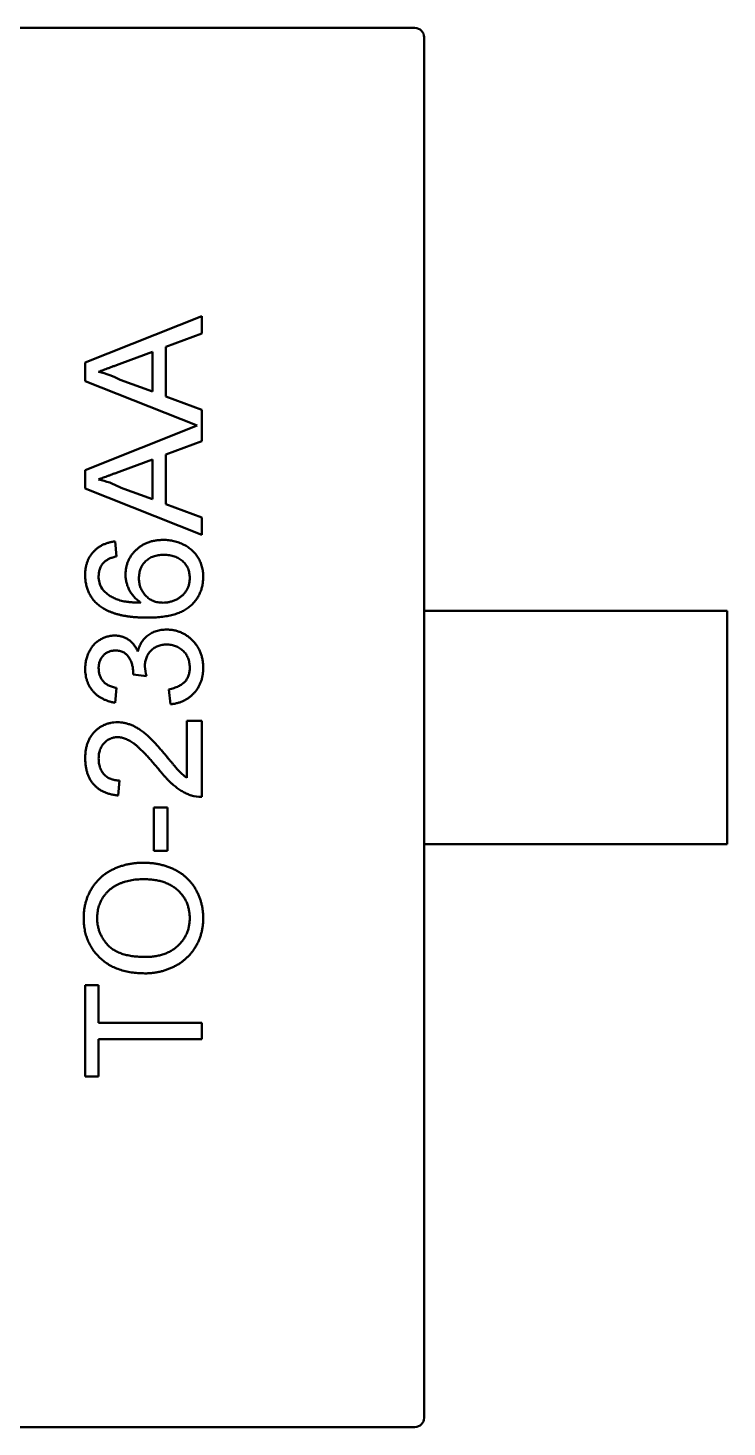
# Model space of a CAD drawing. Header units: millimetres. Extents: x 37 to 347, y 164 to 266.
# Drawn here: x 306.183 to 307.683, y 207.183 to 210.183 of the extents above; entities that cross this region are included whole.
import ezdxf

# ---------------------------------------------------------------- set-up
doc = ezdxf.new("R2010")
doc.units = ezdxf.units.MM
doc.header["$LTSCALE"] = 0.75
doc.layers.add('Visible', color=7, linetype='Continuous', lineweight=50)

msp = doc.modelspace()

# ---------------------------------------------------------------- linework, layer by layer
at = {"layer": 'Visible'}
for p, q in [((307.0131, 210.1831), (305.3531, 210.1831)), ((307.0134, 210.1831), (307.0131, 210.1831)), ((307.0331, 210.1631), (307.0331, 210.1634)), ((307.0331, 208.9331), (307.0331, 210.1631)), ((306.3059, 209.4658), (306.5559, 209.5651)), ((306.5559, 209.5651), (306.5559, 209.5277)), ((306.5559, 209.5277), (306.479, 209.4993)), ((306.479, 209.4993), (306.479, 209.3927)), ((306.3059, 209.4261), (306.3059, 209.4658)), ((306.4501, 209.4886), (306.3844, 209.4643)), ((306.4501, 209.4033), (306.4501, 209.4886)), ((306.5464, 209.3306), (306.3059, 209.4261)), ((306.3809, 209.4289), (306.4501, 209.4033)), ((306.479, 209.3927), (306.5559, 209.3642)), ((306.5559, 209.3642), (306.5559, 209.2969)), ((306.3059, 209.2351), (306.5464, 209.3306)), ((306.5559, 209.2969), (306.479, 209.2685)), ((306.4501, 209.2579), (306.3844, 209.2336)), ((306.4501, 209.1725), (306.4501, 209.2579)), ((306.479, 209.2685), (306.479, 209.1619)), ((306.3059, 209.1953), (306.3059, 209.2351)), ((306.5559, 209.0961), (306.3059, 209.1953)), ((306.3809, 209.1981), (306.4501, 209.1725)), ((306.479, 209.1619), (306.5559, 209.1335)), ((306.5559, 209.1335), (306.5559, 209.0961)), ((306.37, 209.0822), (306.3732, 209.0501)), ((307.0331, 208.4331), (307.0331, 208.9331)), ((307.0331, 208.9331), (307.0509, 208.9331)), ((307.2291, 208.9331), (307.0509, 208.9331)), ((307.2291, 208.9331), (307.2872, 208.9331)), ((307.2872, 208.9331), (307.307, 208.9331)), ((307.307, 208.9331), (307.6831, 208.9331)), ((307.6831, 208.4331), (307.6831, 208.9331)), ((306.4373, 208.7934), (306.4085, 208.7967)), ((306.3732, 208.7681), (306.37, 208.736)), ((306.4886, 208.7328), (306.4854, 208.7649)), ((306.5239, 208.5753), (306.5239, 208.6976)), ((306.5239, 208.6976), (306.5559, 208.6976)), ((306.5559, 208.6976), (306.5559, 208.5341)), ((306.3796, 208.5694), (306.3764, 208.5373)), ((306.4533, 208.5117), (306.4822, 208.5117)), ((306.4533, 208.4187), (306.4533, 208.5117)), ((306.4822, 208.5117), (306.4822, 208.4187)), ((306.4822, 208.4187), (306.4533, 208.4187)), ((307.0331, 207.2031), (307.0331, 208.4331)), ((307.0331, 208.4331), (307.0509, 208.4331)), ((307.2291, 208.4331), (307.0509, 208.4331)), ((307.2291, 208.4331), (307.2872, 208.4331)), ((307.2872, 208.4331), (307.307, 208.4331)), ((307.307, 208.4331), (307.6831, 208.4331)), ((306.3059, 207.9347), (306.3059, 208.1303)), ((306.3059, 208.1303), (306.3348, 208.1303)), ((306.3348, 208.1303), (306.3348, 208.0501)), ((306.3348, 208.0501), (306.5559, 208.0501)), ((306.5559, 208.0501), (306.5559, 208.0149)), ((306.5559, 208.0149), (306.3348, 208.0149)), ((306.3348, 208.0149), (306.3348, 207.9347)), ((306.3348, 207.9347), (306.3059, 207.9347)), ((305.3531, 207.1831), (307.0131, 207.1831)), ((307.0131, 207.1831), (307.0134, 207.1831)), ((307.0331, 207.2028), (307.0331, 207.2031))]:
    msp.add_line(p, q, dxfattribs=at)
at = {"layer": 'Visible', "extrusion": (0, 0, -1)}
for centre, radius, start, end in [((-307.0131, 210.1631), 0.02, 90.864, 179.136), ((-306.3585, 208.8028), 0.0504, 181.7212, 186.981), ((-307.0131, 207.2031), 0.02, 180.864, 269.136)]:
    msp.add_arc(centre, radius, start, end, dxfattribs=at)
at = {"layer": 'Visible'}
for centre, radius, start, end in [((306.2931, 209.2623), 0.1883, 62.1865, 77.2078), ((306.2931, 209.0316), 0.1883, 62.1865, 77.2078), ((306.3878, 209.0077), 0.0531, 179.7398, 210.6494), ((306.5147, 208.8168), 0.0808, 181.8942, 196.8331), ((306.554, 208.5971), 0.063, 251.1528, 271.7031)]:
    msp.add_arc(centre, radius, start, end, dxfattribs=at)
for points, knots in [([(306.3844, 209.4643), (306.3819, 209.4634), (306.3769, 209.4616), (306.3697, 209.4589), (306.3629, 209.4564), (306.3565, 209.454), (306.3505, 209.4518), (306.3449, 209.4497), (306.3397, 209.4477), (306.3364, 209.4465), (306.3348, 209.446)], [0, 0, 0, 0, 0.153148, 0.299433, 0.436426, 0.565671, 0.686508, 0.799269, 0.903395, 1, 1, 1, 1]), ([(306.3844, 209.2336), (306.3819, 209.2326), (306.3769, 209.2308), (306.3697, 209.2281), (306.3629, 209.2256), (306.3565, 209.2232), (306.3505, 209.221), (306.3449, 209.219), (306.3397, 209.217), (306.3364, 209.2158), (306.3348, 209.2152)], [0, 0, 0, 0, 0.153148, 0.299433, 0.436426, 0.565671, 0.686508, 0.799269, 0.903395, 1, 1, 1, 1]), ([(306.3059, 209.01), (306.3059, 209.0125), (306.306, 209.0173), (306.3068, 209.0243), (306.3082, 209.031), (306.31, 209.0373), (306.3125, 209.0433), (306.3154, 209.049), (306.3188, 209.0543), (306.3229, 209.0593), (306.3273, 209.0638), (306.3322, 209.0679), (306.3375, 209.0715), (306.3432, 209.0746), (306.3493, 209.0773), (306.3559, 209.0795), (306.3628, 209.0811), (306.3676, 209.0818), (306.37, 209.0822)], [0, 0, 0, 0, 0.068499, 0.134572, 0.198208, 0.259784, 0.319951, 0.379508, 0.438814, 0.498497, 0.558182, 0.617438, 0.677522, 0.737959, 0.80033, 0.86409, 0.930622, 1, 1, 1, 1]), ([(306.3924, 209.0115), (306.3925, 209.014), (306.3926, 209.019), (306.3937, 209.0263), (306.3955, 209.0333), (306.398, 209.04), (306.4012, 209.0464), (306.4051, 209.0526), (306.4098, 209.0584), (306.415, 209.0639), (306.4208, 209.0689), (306.4271, 209.0734), (306.4339, 209.0771), (306.441, 209.0801), (306.4486, 209.0825), (306.4565, 209.0842), (306.4649, 209.0852), (306.4706, 209.0853), (306.4736, 209.0854)], [0, 0, 0, 0, 0.061347, 0.121203, 0.179863, 0.238152, 0.296252, 0.35519, 0.415676, 0.478379, 0.541524, 0.603977, 0.666513, 0.729491, 0.79371, 0.859736, 0.928449, 1, 1, 1, 1]), ([(306.4736, 209.0854), (306.4774, 209.0853), (306.4851, 209.085), (306.4963, 209.083), (306.5071, 209.0799), (306.5157, 209.0761), (306.5223, 209.0726), (306.5269, 209.0696), (306.5312, 209.0664), (306.5353, 209.0631), (306.539, 209.0594), (306.5424, 209.0555), (306.5455, 209.0513), (306.5484, 209.047), (306.5509, 209.0424), (306.5531, 209.0378), (306.555, 209.0329), (306.5565, 209.0279), (306.5577, 209.0227), (306.5585, 209.0174), (306.559, 209.0119), (306.5591, 209.0082), (306.5591, 209.0064)], [0, 0, 0, 0, 0.088899, 0.17544, 0.261633, 0.34801, 0.390819, 0.432814, 0.473776, 0.514166, 0.554107, 0.594121, 0.63362, 0.673585, 0.71348, 0.75336, 0.792891, 0.833007, 0.873643, 0.914893, 0.95695, 1, 1, 1, 1]), ([(306.3732, 209.0501), (306.3705, 209.0494), (306.3653, 209.0481), (306.3582, 209.0454), (306.3523, 209.0424), (306.3491, 209.0398), (306.3476, 209.0386)], [0, 0, 0, 0, 0.299802, 0.564331, 0.796204, 1, 1, 1, 1]), ([(306.4746, 209.0533), (306.4726, 209.0533), (306.4686, 209.0532), (306.4629, 209.0526), (306.4575, 209.0516), (306.4525, 209.05), (306.4477, 209.0481), (306.4433, 209.0458), (306.4392, 209.043), (306.4355, 209.0398), (306.4321, 209.0362), (306.4292, 209.0324), (306.4268, 209.0282), (306.4247, 209.0237), (306.4232, 209.0188), (306.4221, 209.0137), (306.4214, 209.0083), (306.4213, 209.0046), (306.4213, 209.0027)], [0, 0, 0, 0, 0.072229, 0.141252, 0.207439, 0.270245, 0.331238, 0.391254, 0.450152, 0.509008, 0.567734, 0.625726, 0.683708, 0.742407, 0.803094, 0.865865, 0.931379, 1, 1, 1, 1]), ([(306.5303, 209.0039), (306.5302, 209.0057), (306.5301, 209.0092), (306.5294, 209.0143), (306.5283, 209.0192), (306.5266, 209.0238), (306.5245, 209.0281), (306.5219, 209.0322), (306.5188, 209.0361), (306.5153, 209.0396), (306.5114, 209.0429), (306.5071, 209.0456), (306.5026, 209.0481), (306.4976, 209.05), (306.4923, 209.0515), (306.4867, 209.0526), (306.4807, 209.0532), (306.4767, 209.0533), (306.4746, 209.0533)], [0, 0, 0, 0, 0.063965, 0.124854, 0.184383, 0.242748, 0.2999, 0.357059, 0.415719, 0.475258, 0.535508, 0.596291, 0.657728, 0.721052, 0.786261, 0.853834, 0.925318, 1, 1, 1, 1]), ([(306.3343, 208.946), (306.332, 208.948), (306.3276, 208.952), (306.3218, 208.9588), (306.3168, 208.966), (306.3128, 208.9738), (306.3097, 208.9822), (306.3075, 208.991), (306.3062, 209.0003), (306.306, 209.0067), (306.3059, 209.01)], [0, 0, 0, 0, 0.125625, 0.247619, 0.368528, 0.488104, 0.609878, 0.735382, 0.864448, 1, 1, 1, 1]), ([(306.3476, 209.0386), (306.3465, 209.0375), (306.3445, 209.0355), (306.3419, 209.0321), (306.3397, 209.0285), (306.3379, 209.0247), (306.3365, 209.0208), (306.3355, 209.0167), (306.3349, 209.0123), (306.3348, 209.0094), (306.3348, 209.0079)], [0, 0, 0, 0, 0.128545, 0.252818, 0.375212, 0.497113, 0.618546, 0.742222, 0.869458, 1, 1, 1, 1]), ([(306.4254, 208.9508), (306.4227, 208.9527), (306.4175, 208.9564), (306.4107, 208.9629), (306.405, 208.97), (306.4004, 208.9777), (306.3969, 208.9859), (306.3943, 208.9943), (306.3927, 209.0028), (306.3925, 209.0086), (306.3924, 209.0115)], [0, 0, 0, 0, 0.13549, 0.265229, 0.390778, 0.51542, 0.638317, 0.759642, 0.878902, 1, 1, 1, 1]), ([(306.3422, 208.9806), (306.3439, 208.9785), (306.3474, 208.9742), (306.354, 208.9686), (306.3617, 208.9636), (306.3688, 208.96), (306.3752, 208.9574), (306.3807, 208.9557), (306.3867, 208.9542), (306.3934, 208.953), (306.4005, 208.9521), (306.4083, 208.9513), (306.4167, 208.9509), (306.4224, 208.9508), (306.4254, 208.9508)], [0, 0, 0, 0, 0.088609, 0.181893, 0.280787, 0.38702, 0.444107, 0.506454, 0.574396, 0.647656, 0.726426, 0.811458, 0.90278, 1, 1, 1, 1]), ([(306.4213, 209.0027), (306.4213, 209.0009), (306.4214, 208.9974), (306.4221, 208.9923), (306.4232, 208.9873), (306.4248, 208.9826), (306.4268, 208.9781), (306.4292, 208.9738), (306.4322, 208.9697), (306.4355, 208.9658), (306.4392, 208.9623), (306.4432, 208.9592), (306.4475, 208.9566), (306.452, 208.9544), (306.4568, 208.9528), (306.462, 208.9516), (306.4673, 208.9509), (306.471, 208.9508), (306.4729, 208.9508)], [0, 0, 0, 0, 0.064812, 0.127718, 0.189086, 0.249562, 0.309738, 0.370215, 0.431085, 0.493911, 0.55657, 0.617553, 0.678119, 0.739063, 0.801665, 0.864956, 0.93089, 1, 1, 1, 1]), ([(306.5591, 209.0064), (306.559, 209.0032), (306.5589, 208.997), (306.5575, 208.9879), (306.5553, 208.9793), (306.5522, 208.9712), (306.5483, 208.9634), (306.5435, 208.9561), (306.5377, 208.9493), (306.5311, 208.9429), (306.5235, 208.9372), (306.5147, 208.9322), (306.5048, 208.928), (306.4938, 208.9246), (306.4816, 208.922), (306.4684, 208.9201), (306.454, 208.9189), (306.444, 208.9188), (306.4389, 208.9187)], [0, 0, 0, 0, 0.056157, 0.110133, 0.162537, 0.213912, 0.265146, 0.31651, 0.369179, 0.423123, 0.479276, 0.538691, 0.601978, 0.670125, 0.74365, 0.82281, 0.908261, 1, 1, 1, 1]), ([(306.4729, 208.9508), (306.4754, 208.9509), (306.4804, 208.951), (306.4878, 208.9524), (306.495, 208.9546), (306.502, 208.9576), (306.5085, 208.9614), (306.5142, 208.9658), (306.5191, 208.9709), (306.5232, 208.9765), (306.5264, 208.9827), (306.5286, 208.9894), (306.53, 208.9965), (306.5302, 209.0014), (306.5303, 209.0039)], [0, 0, 0, 0, 0.086177, 0.171222, 0.257573, 0.34515, 0.431508, 0.513644, 0.593539, 0.672806, 0.752058, 0.831493, 0.913823, 1, 1, 1, 1]), ([(306.4389, 208.9187), (306.4359, 208.9187), (306.4301, 208.9188), (306.4216, 208.9192), (306.4134, 208.9196), (306.4055, 208.9204), (306.3978, 208.9213), (306.3905, 208.9225), (306.3835, 208.9239), (306.3769, 208.9255), (306.3704, 208.9273), (306.3644, 208.9293), (306.3586, 208.9315), (306.3531, 208.934), (306.3479, 208.9366), (306.3431, 208.9395), (306.3385, 208.9426), (306.3357, 208.9448), (306.3343, 208.946)], [0, 0, 0, 0, 0.080034, 0.157854, 0.232564, 0.304731, 0.374384, 0.441663, 0.506048, 0.568692, 0.628715, 0.687238, 0.743227, 0.797567, 0.850239, 0.901629, 0.951067, 1, 1, 1, 1]), ([(306.419, 208.8462), (306.4195, 208.848), (306.4204, 208.8515), (306.4222, 208.8565), (306.4244, 208.8613), (306.4268, 208.8658), (306.4297, 208.8699), (306.4328, 208.8738), (306.4364, 208.8774), (306.4403, 208.8806), (306.4444, 208.8836), (306.4489, 208.8861), (306.4535, 208.8882), (306.4585, 208.8901), (306.4637, 208.8914), (306.4691, 208.8924), (306.4748, 208.893), (306.4787, 208.893), (306.4807, 208.8931)], [0, 0, 0, 0, 0.065828, 0.128938, 0.190858, 0.251186, 0.310974, 0.37005, 0.429672, 0.489507, 0.549975, 0.610075, 0.670915, 0.732909, 0.796711, 0.861825, 0.929892, 1, 1, 1, 1]), ([(306.4807, 208.8931), (306.4834, 208.893), (306.4887, 208.8929), (306.4964, 208.8918), (306.5039, 208.8899), (306.511, 208.8873), (306.5179, 208.8841), (306.5244, 208.88), (306.5306, 208.8752), (306.5364, 208.8698), (306.5418, 208.8638), (306.5464, 208.8574), (306.5503, 208.8505), (306.5535, 208.8433), (306.556, 208.8357), (306.5579, 208.8277), (306.5589, 208.8193), (306.559, 208.8135), (306.5591, 208.8106)], [0, 0, 0, 0, 0.063503, 0.124805, 0.18492, 0.244376, 0.303775, 0.364133, 0.425376, 0.488388, 0.551743, 0.61386, 0.67564, 0.737737, 0.800417, 0.864658, 0.930985, 1, 1, 1, 1]), ([(306.3059, 208.8091), (306.306, 208.8124), (306.3062, 208.8188), (306.3079, 208.8282), (306.3106, 208.8373), (306.3143, 208.8458), (306.3189, 208.8537), (306.3244, 208.8607), (306.3308, 208.8667), (306.3378, 208.8715), (306.3453, 208.8754), (306.3531, 208.8782), (306.3612, 208.8799), (306.3667, 208.8802), (306.3695, 208.8803)], [0, 0, 0, 0, 0.092054, 0.181008, 0.26913, 0.357137, 0.443549, 0.526433, 0.607453, 0.688385, 0.767854, 0.845531, 0.922529, 1, 1, 1, 1]), ([(306.3695, 208.8803), (306.3721, 208.8802), (306.3772, 208.8799), (306.3847, 208.8783), (306.3918, 208.8755), (306.3985, 208.8718), (306.4047, 208.8669), (306.4102, 208.861), (306.4152, 208.854), (306.4177, 208.8488), (306.419, 208.8462)], [0, 0, 0, 0, 0.121951, 0.240787, 0.35855, 0.479066, 0.601519, 0.727551, 0.859932, 1, 1, 1, 1]), ([(306.4804, 208.861), (306.4788, 208.861), (306.4755, 208.8609), (306.4708, 208.8603), (306.4663, 208.8593), (306.462, 208.8578), (306.4579, 208.8559), (306.454, 208.8537), (306.4504, 208.8509), (306.447, 208.8479), (306.4439, 208.8445), (306.4413, 208.8408), (306.439, 208.8369), (306.4371, 208.8328), (306.4357, 208.8285), (306.4346, 208.8239), (306.434, 208.8191), (306.4339, 208.8158), (306.4339, 208.8142)], [0, 0, 0, 0, 0.067051, 0.13118, 0.193722, 0.254499, 0.314763, 0.375117, 0.436023, 0.498297, 0.560571, 0.621619, 0.681973, 0.742853, 0.804272, 0.867473, 0.932273, 1, 1, 1, 1]), ([(306.5303, 208.8118), (306.5302, 208.8136), (306.5302, 208.8171), (306.5294, 208.8223), (306.5284, 208.8273), (306.5267, 208.8319), (306.5247, 208.8362), (306.5223, 208.8403), (306.5194, 208.8441), (306.516, 208.8476), (306.5123, 208.8507), (306.5084, 208.8535), (306.5043, 208.8558), (306.4999, 208.8578), (306.4953, 208.8592), (306.4906, 208.8603), (306.4856, 208.8609), (306.4822, 208.861), (306.4804, 208.861)], [0, 0, 0, 0, 0.069461, 0.135658, 0.19962, 0.261651, 0.322053, 0.38234, 0.443223, 0.50493, 0.56682, 0.6276, 0.687476, 0.747351, 0.808174, 0.870133, 0.933721, 1, 1, 1, 1]), ([(306.3705, 208.8482), (306.3692, 208.8482), (306.3668, 208.8481), (306.3631, 208.8476), (306.3597, 208.8468), (306.3564, 208.8456), (306.3532, 208.8441), (306.3503, 208.8422), (306.3475, 208.8401), (306.3449, 208.8376), (306.3425, 208.8349), (306.3404, 208.8319), (306.3386, 208.8287), (306.3373, 208.8254), (306.3361, 208.8218), (306.3353, 208.8181), (306.3348, 208.8142), (306.3348, 208.8115), (306.3348, 208.8101)], [0, 0, 0, 0, 0.065093, 0.127304, 0.188122, 0.247131, 0.306077, 0.365678, 0.426103, 0.487841, 0.550317, 0.611805, 0.672737, 0.734883, 0.79768, 0.862475, 0.929775, 1, 1, 1, 1]), ([(306.4088, 208.8013), (306.4087, 208.8043), (306.4085, 208.8101), (306.4067, 208.8185), (306.4038, 208.8265), (306.4003, 208.8327), (306.3971, 208.8372), (306.3942, 208.8401), (306.3911, 208.8427), (306.3875, 208.8447), (306.3837, 208.8463), (306.3796, 208.8474), (306.3751, 208.8481), (306.3721, 208.8482), (306.3705, 208.8482)], [0, 0, 0, 0, 0.129789, 0.254605, 0.378435, 0.50292, 0.565018, 0.624848, 0.683448, 0.742765, 0.802757, 0.86522, 0.930779, 1, 1, 1, 1]), ([(306.37, 208.736), (306.3675, 208.7365), (306.3627, 208.7375), (306.3556, 208.7395), (306.3491, 208.742), (306.3429, 208.7449), (306.3372, 208.7482), (306.3319, 208.752), (306.327, 208.7562), (306.3226, 208.7608), (306.3187, 208.7658), (306.3152, 208.7711), (306.3124, 208.7767), (306.31, 208.7827), (306.3081, 208.7889), (306.3069, 208.7954), (306.306, 208.8022), (306.3059, 208.8068), (306.3059, 208.8091)], [0, 0, 0, 0, 0.071036, 0.139343, 0.204958, 0.268332, 0.330129, 0.390664, 0.450861, 0.510587, 0.570374, 0.629455, 0.687994, 0.747581, 0.807839, 0.870034, 0.93381, 1, 1, 1, 1]), ([(306.3348, 208.8101), (306.3349, 208.8075), (306.3351, 208.8023), (306.3369, 208.7949), (306.3399, 208.7882), (306.3435, 208.7832), (306.3469, 208.7796), (306.3498, 208.7772), (306.3529, 208.7751), (306.3564, 208.7732), (306.3602, 208.7715), (306.3642, 208.77), (306.3686, 208.7689), (306.3717, 208.7684), (306.3732, 208.7681)], [0, 0, 0, 0, 0.127797, 0.246795, 0.362284, 0.477652, 0.536237, 0.59559, 0.656344, 0.719085, 0.784349, 0.852876, 0.924551, 1, 1, 1, 1]), ([(306.4854, 208.7649), (306.4873, 208.7653), (306.491, 208.7661), (306.4964, 208.7677), (306.5013, 208.7694), (306.5058, 208.7715), (306.5099, 208.7735), (306.5136, 208.7759), (306.5169, 208.7785), (306.5198, 208.7812), (306.5223, 208.7842), (306.5244, 208.7874), (306.5262, 208.7909), (306.5277, 208.7946), (306.5288, 208.7986), (306.5297, 208.8027), (306.5302, 208.8072), (306.5302, 208.8102), (306.5303, 208.8118)], [0, 0, 0, 0, 0.082566, 0.15976, 0.233155, 0.301356, 0.365752, 0.426437, 0.484185, 0.539549, 0.593156, 0.647048, 0.701446, 0.757, 0.81384, 0.873058, 0.934963, 1, 1, 1, 1]), ([(306.5591, 208.8106), (306.5591, 208.808), (306.559, 208.8028), (306.5579, 208.7952), (306.5565, 208.788), (306.5543, 208.7811), (306.5516, 208.7746), (306.5481, 208.7684), (306.5442, 208.7625), (306.5396, 208.757), (306.5345, 208.752), (306.529, 208.7475), (306.5231, 208.7437), (306.517, 208.7403), (306.5104, 208.7375), (306.5034, 208.7354), (306.4961, 208.7337), (306.4911, 208.7331), (306.4886, 208.7328)], [0, 0, 0, 0, 0.067794, 0.133464, 0.196934, 0.258481, 0.319787, 0.380431, 0.44099, 0.502867, 0.564806, 0.625526, 0.685604, 0.746041, 0.807347, 0.869717, 0.93379, 1, 1, 1, 1]), ([(306.3059, 208.6174), (306.306, 208.6203), (306.3061, 208.626), (306.307, 208.6342), (306.3086, 208.6419), (306.3107, 208.6492), (306.3135, 208.656), (306.317, 208.6624), (306.321, 208.6683), (306.3256, 208.6737), (306.3307, 208.6785), (306.3361, 208.6828), (306.3419, 208.6863), (306.3479, 208.6893), (306.3542, 208.6916), (306.3609, 208.6932), (306.3678, 208.6942), (306.3725, 208.6943), (306.3749, 208.6944)], [0, 0, 0, 0, 0.074712, 0.145539, 0.213339, 0.278615, 0.342094, 0.40389, 0.465063, 0.526577, 0.587328, 0.64638, 0.704345, 0.761672, 0.819418, 0.878039, 0.937796, 1, 1, 1, 1]), ([(306.3749, 208.6944), (306.3774, 208.6943), (306.3823, 208.6942), (306.3897, 208.6931), (306.3971, 208.6912), (306.4044, 208.6888), (306.4118, 208.6855), (306.4193, 208.6812), (306.427, 208.676), (306.4335, 208.671), (306.439, 208.6663), (306.4435, 208.6621), (306.4482, 208.6573), (306.4535, 208.6521), (306.459, 208.6461), (306.4649, 208.6396), (306.4711, 208.6325), (306.4753, 208.6276), (306.4775, 208.625)], [0, 0, 0, 0, 0.057945, 0.116018, 0.174826, 0.234683, 0.296827, 0.364061, 0.436192, 0.51426, 0.556976, 0.604856, 0.657675, 0.715751, 0.77884, 0.847501, 0.921228, 1, 1, 1, 1]), ([(306.3752, 208.6623), (306.3738, 208.6623), (306.3711, 208.6622), (306.367, 208.6616), (306.3631, 208.6607), (306.3595, 208.6592), (306.3559, 208.6575), (306.3526, 208.6552), (306.3494, 208.6527), (306.3464, 208.6497), (306.3436, 208.6465), (306.3413, 208.6429), (306.3392, 208.6392), (306.3376, 208.6351), (306.3363, 208.6309), (306.3354, 208.6264), (306.3349, 208.6216), (306.3348, 208.6184), (306.3348, 208.6167)], [0, 0, 0, 0, 0.061762, 0.121174, 0.179421, 0.236843, 0.294322, 0.353191, 0.412721, 0.474522, 0.537057, 0.599591, 0.662367, 0.725246, 0.790316, 0.857724, 0.927232, 1, 1, 1, 1]), ([(306.4624, 208.5951), (306.4597, 208.5983), (306.4545, 208.6045), (306.4467, 208.6133), (306.4396, 208.6213), (306.4328, 208.6284), (306.4265, 208.6346), (306.4208, 208.6401), (306.4156, 208.6448), (306.4107, 208.6487), (306.406, 208.6519), (306.4015, 208.6547), (306.397, 208.657), (306.3926, 208.6589), (306.3882, 208.6605), (306.3838, 208.6615), (306.3795, 208.6622), (306.3766, 208.6623), (306.3752, 208.6623)], [0, 0, 0, 0, 0.11141, 0.214526, 0.309417, 0.396087, 0.474284, 0.544374, 0.60642, 0.660582, 0.709794, 0.756451, 0.800767, 0.843168, 0.884295, 0.923885, 0.962359, 1, 1, 1, 1]), ([(306.4775, 208.625), (306.4793, 208.6228), (306.4827, 208.6186), (306.4876, 208.6127), (306.4921, 208.6074), (306.4961, 208.6026), (306.4997, 208.5984), (306.5027, 208.5948), (306.5054, 208.5918), (306.5096, 208.5873), (306.5154, 208.5815), (306.5211, 208.5773), (306.5239, 208.5753)], [0, 0, 0, 0, 0.1242, 0.23683, 0.339495, 0.431254, 0.511455, 0.581223, 0.640495, 0.688308, 0.850333, 1, 1, 1, 1]), ([(306.3764, 208.5373), (306.3736, 208.5376), (306.3682, 208.5383), (306.3603, 208.5399), (306.353, 208.5421), (306.3461, 208.5448), (306.3398, 208.5481), (306.3339, 208.5519), (306.3287, 208.5564), (306.3239, 208.5613), (306.3196, 208.5667), (306.3159, 208.5727), (306.3128, 208.579), (306.3103, 208.5859), (306.3083, 208.5931), (306.3069, 208.6008), (306.3061, 208.609), (306.306, 208.6146), (306.3059, 208.6174)], [0, 0, 0, 0, 0.070675, 0.137493, 0.201473, 0.262869, 0.32255, 0.380737, 0.43822, 0.495487, 0.553484, 0.611346, 0.670644, 0.731587, 0.794183, 0.859445, 0.928208, 1, 1, 1, 1]), ([(306.3348, 208.6167), (306.3348, 208.615), (306.3349, 208.6116), (306.3354, 208.6066), (306.3363, 208.6019), (306.3376, 208.5975), (306.3393, 208.5933), (306.3414, 208.5894), (306.3438, 208.5857), (306.3466, 208.5823), (306.3497, 208.5793), (306.3531, 208.5766), (306.3569, 208.5744), (306.3609, 208.5726), (306.3651, 208.5712), (306.3697, 208.5701), (306.3746, 208.5695), (306.3779, 208.5694), (306.3796, 208.5694)], [0, 0, 0, 0, 0.070696, 0.138358, 0.20337, 0.2657, 0.327256, 0.386512, 0.445858, 0.505173, 0.56378, 0.622343, 0.680824, 0.739795, 0.800801, 0.864239, 0.930631, 1, 1, 1, 1]), ([(306.5337, 208.5375), (306.5307, 208.5385), (306.5248, 208.5407), (306.5162, 208.5451), (306.5076, 208.5502), (306.5007, 208.5552), (306.4951, 208.5598), (306.4907, 208.5637), (306.4863, 208.5679), (306.4817, 208.5726), (306.477, 208.5776), (306.4722, 208.5831), (306.4673, 208.5889), (306.4641, 208.593), (306.4624, 208.5951)], [0, 0, 0, 0, 0.100388, 0.204407, 0.310686, 0.422157, 0.480685, 0.543238, 0.6095, 0.679555, 0.753841, 0.831641, 0.913813, 1, 1, 1, 1]), ([(306.3027, 208.2746), (306.3027, 208.2775), (306.3028, 208.2831), (306.3036, 208.2914), (306.3049, 208.2994), (306.3067, 208.3073), (306.309, 208.3149), (306.3118, 208.3224), (306.3152, 208.3296), (306.319, 208.3366), (306.3233, 208.3433), (306.3281, 208.3496), (306.3332, 208.3554), (306.3387, 208.361), (306.3446, 208.366), (306.351, 208.3707), (306.3577, 208.3749), (306.3649, 208.3787), (306.3723, 208.3821), (306.38, 208.385), (306.3879, 208.3875), (306.3961, 208.3896), (306.4046, 208.3911), (306.4133, 208.3923), (306.4222, 208.3929), (306.4282, 208.393), (306.4313, 208.3931)], [0, 0, 0, 0, 0.043099, 0.085587, 0.126908, 0.167967, 0.20845, 0.249025, 0.289281, 0.33001, 0.370598, 0.410466, 0.450033, 0.489688, 0.529116, 0.569037, 0.609703, 0.650759, 0.692509, 0.734219, 0.776707, 0.819552, 0.863351, 0.907839, 0.953334, 1, 1, 1, 1]), ([(306.4313, 208.3931), (306.4344, 208.393), (306.4405, 208.3929), (306.4496, 208.3922), (306.4584, 208.391), (306.467, 208.3894), (306.4753, 208.3872), (306.4834, 208.3846), (306.4912, 208.3815), (306.4988, 208.378), (306.506, 208.374), (306.5128, 208.3696), (306.5191, 208.3647), (306.525, 208.3596), (306.5304, 208.3539), (306.5353, 208.3479), (306.5399, 208.3415), (306.5439, 208.3347), (306.5474, 208.3277), (306.5506, 208.3205), (306.5532, 208.3132), (306.5554, 208.3057), (306.557, 208.2981), (306.5582, 208.2904), (306.559, 208.2825), (306.5591, 208.2772), (306.5591, 208.2745)], [0, 0, 0, 0, 0.04756, 0.093962, 0.139112, 0.183626, 0.227457, 0.270703, 0.313611, 0.35626, 0.398366, 0.439557, 0.480045, 0.519888, 0.559658, 0.599421, 0.639208, 0.679668, 0.72002, 0.759859, 0.79956, 0.839199, 0.878956, 0.918794, 0.959083, 1, 1, 1, 1]), ([(306.4311, 208.3578), (306.4286, 208.3578), (306.4237, 208.3578), (306.4166, 208.3572), (306.4097, 208.3565), (306.403, 208.3554), (306.3965, 208.3539), (306.3903, 208.3523), (306.3843, 208.3502), (306.3786, 208.3478), (306.3732, 208.3452), (306.368, 208.3422), (306.3632, 208.339), (306.3587, 208.3355), (306.3546, 208.3316), (306.3507, 208.3275), (306.3471, 208.323), (306.3439, 208.3184), (306.341, 208.3135), (306.3385, 208.3084), (306.3363, 208.3032), (306.3346, 208.2978), (306.3332, 208.2923), (306.3322, 208.2866), (306.3317, 208.2808), (306.3316, 208.2768), (306.3315, 208.2748)], [0, 0, 0, 0, 0.050852, 0.099752, 0.147438, 0.194086, 0.239171, 0.28334, 0.326577, 0.368936, 0.410572, 0.451051, 0.490877, 0.530044, 0.568937, 0.607578, 0.64642, 0.685679, 0.724799, 0.763513, 0.802173, 0.84074, 0.879649, 0.919071, 0.959098, 1, 1, 1, 1]), ([(306.5303, 208.2743), (306.5302, 208.2773), (306.53, 208.2831), (306.5288, 208.2917), (306.5267, 208.2998), (306.524, 208.3076), (306.5202, 208.3149), (306.5159, 208.3219), (306.5105, 208.3283), (306.5045, 208.3344), (306.4977, 208.3399), (306.4902, 208.3448), (306.4819, 208.3488), (306.4731, 208.3522), (306.4635, 208.3547), (306.4533, 208.3565), (306.4424, 208.3576), (306.4349, 208.3578), (306.4311, 208.3578)], [0, 0, 0, 0, 0.061055, 0.119545, 0.176806, 0.232956, 0.288583, 0.344667, 0.401662, 0.46054, 0.520477, 0.581213, 0.643431, 0.707961, 0.775371, 0.846414, 0.921152, 1, 1, 1, 1]), ([(306.4342, 208.1559), (306.4292, 208.156), (306.4194, 208.1562), (306.4052, 208.1577), (306.3918, 208.1603), (306.3793, 208.164), (306.3676, 208.1686), (306.3567, 208.1743), (306.3467, 208.1811), (306.3375, 208.1889), (306.3294, 208.1975), (306.3222, 208.2067), (306.3162, 208.2165), (306.3112, 208.227), (306.3074, 208.2381), (306.3047, 208.2497), (306.303, 208.262), (306.3028, 208.2704), (306.3027, 208.2746)], [0, 0, 0, 0, 0.075226, 0.146575, 0.2145, 0.27953, 0.342403, 0.403496, 0.463762, 0.523864, 0.583252, 0.641302, 0.698898, 0.756295, 0.814628, 0.874325, 0.935783, 1, 1, 1, 1]), ([(306.3315, 208.2748), (306.3316, 208.272), (306.3317, 208.2665), (306.3329, 208.2583), (306.3348, 208.2505), (306.3373, 208.2429), (306.3407, 208.2356), (306.3449, 208.2287), (306.3497, 208.222), (306.3552, 208.2157), (306.3616, 208.2098), (306.3692, 208.2048), (306.3777, 208.2006), (306.3872, 208.1971), (306.3976, 208.1944), (306.4091, 208.1925), (306.4215, 208.1914), (306.4301, 208.1912), (306.4346, 208.1912)], [0, 0, 0, 0, 0.055943, 0.110382, 0.164048, 0.216759, 0.269601, 0.323009, 0.377581, 0.433449, 0.490922, 0.550625, 0.613117, 0.679861, 0.751358, 0.828261, 0.910795, 1, 1, 1, 1]), ([(306.5591, 208.2745), (306.5591, 208.2716), (306.559, 208.2659), (306.5581, 208.2575), (306.5569, 208.2493), (306.555, 208.2413), (306.5526, 208.2336), (306.5497, 208.2261), (306.5463, 208.2188), (306.5423, 208.2119), (306.5379, 208.2052), (306.5331, 208.1989), (306.5279, 208.193), (306.5222, 208.1876), (306.5163, 208.1826), (306.5099, 208.178), (306.5032, 208.1738), (306.4961, 208.1701), (306.4888, 208.1667), (306.4813, 208.1639), (306.4737, 208.1614), (306.466, 208.1594), (306.4582, 208.1578), (306.4503, 208.1568), (306.4423, 208.156), (306.4369, 208.1559), (306.4342, 208.1559)], [0, 0, 0, 0, 0.044697, 0.088534, 0.131409, 0.173814, 0.215715, 0.257247, 0.298848, 0.340604, 0.382029, 0.42297, 0.463632, 0.504048, 0.544591, 0.584964, 0.626265, 0.667979, 0.709943, 0.751382, 0.792619, 0.833948, 0.875008, 0.916446, 0.957907, 1, 1, 1, 1]), ([(306.4346, 208.1912), (306.4382, 208.1912), (306.4453, 208.1913), (306.4555, 208.1925), (306.4652, 208.1944), (306.4743, 208.1969), (306.4828, 208.2003), (306.4907, 208.2043), (306.4981, 208.2092), (306.5047, 208.2147), (306.5107, 208.2208), (306.516, 208.2273), (306.5204, 208.2343), (306.524, 208.2415), (306.5268, 208.2492), (306.5288, 208.2573), (306.53, 208.2657), (306.5302, 208.2714), (306.5303, 208.2743)], [0, 0, 0, 0, 0.075964, 0.148125, 0.217201, 0.2833, 0.347202, 0.4093, 0.470426, 0.531588, 0.591739, 0.650258, 0.707303, 0.764208, 0.821148, 0.879119, 0.938423, 1, 1, 1, 1])]:
    msp.add_open_spline(points, degree=3, knots=knots, dxfattribs=at)

doc.saveas('drawing.dxf')
